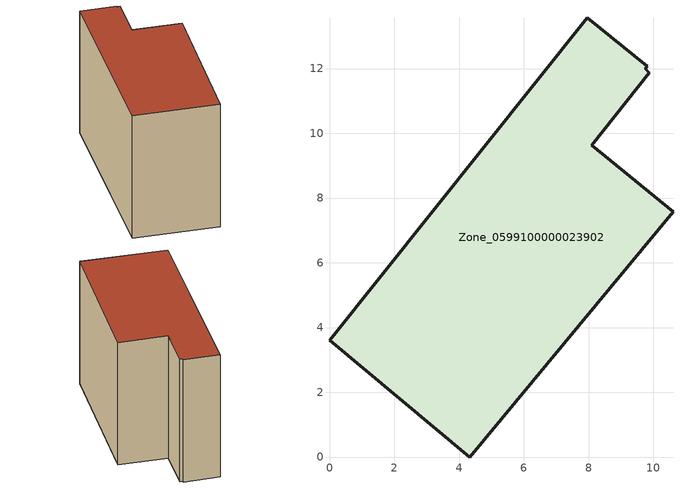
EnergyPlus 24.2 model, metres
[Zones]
Zone_0599100000023902
 floor ground (C_G): 8.1,9.63 10.61,7.58 4.34,0 0,3.6 7.97,13.56 9.81,12.06 9.75,11.99 9.88,11.87 z0
 wall outside (C_F): 0,3.6 4.34,0 10.61,7.58 8.1,9.63 9.88,11.87 9.75,11.99 9.81,12.06 7.97,13.56 0,3.6 z0:8.99
 roof outside (C_R): 9.88,11.87 9.75,11.99 9.81,12.06 7.97,13.56 0,3.6 4.34,0 10.61,7.58 8.1,9.63 z8.99
[BUILDING]
Pand.0599100000023902: North Axis=0; Terrain=City; Loads Convergence Tolerance Value=0.04; Temperature Convergence Tolerance Value=0.4; Solar Distribution=FullExterior; Maximum Number of Warmup Days=25; Minimum Number of Warmup Days=1
[Site:Location]
Rotterdam.The.Hague.AP_ZH_NLD Design_Conditions: Latitude=51.96; Longitude=4.45; Time Zone=1; Elevation=-4.5
[SITE:GROUNDTEMPERATURE:BUILDINGSURFACE]
18, 18, 18, 18, 18, 18, 18, 18, 18, 18, 18, 18
[MATERIAL] Thermal Absorptance=0.9; Solar Absorptance=0.7; Visible Absorptance=0.7
Name | Roughness | Thickness | Conductivity | Density | Specific Heat
G.TC.1946 | MediumSmooth | 0.15 | 1 | 540 | 1210
F.TC.1946 | Rough | 0.3 | 0.857143 | 1920 | 840
R.TC.1946 | MediumRough | 0.2 | 0.909091 | 1500 | 1000
[CONSTRUCTION]
C_G: G.TC.1946
C_F: F.TC.1946
C_R: R.TC.1946
[ZONE]
Zone_0599100000023902: Type=1; Multiplier=1; Ceiling Height=Autocalculate; Volume=Autocalculate; Floor Area=autocalculate; Part of Total Floor Area=Yes
[ZONEINFILTRATION:DESIGNFLOWRATE]
Infil_Zone_0599100000023902: Zone or ZoneList or Space or SpaceList=Zone_0599100000023902; Schedule=AlwaysOn; Design Flow Rate Calculation Method=Flow/Area; Flow Rate per Floor Area=0.003; Constant Term Coefficient=1; Temperature Term Coefficient=0; Velocity Term Coefficient=0; Velocity Squared Term Coefficient=0
[HVACTEMPLATE:ZONE:IDEALLOADSAIRSYSTEM]
Zone_0599100000023902: Maximum Heating Supply Air Temperature=50; Minimum Cooling Supply Air Temperature=13; Maximum Heating Supply Air Humidity Ratio=0.0156; Minimum Cooling Supply Air Humidity Ratio=0.0077; Heating Limit=NoLimit; Cooling Limit=NoLimit; Dehumidification Control Type=ConstantSensibleHeatRatio; Cooling Sensible Heat Ratio=0.7; Dehumidification Setpoint=60; Humidification Control Type=None; Humidification Setpoint=30; Outdoor Air Method=None; Outdoor Air Flow Rate per Person=0.00944; Outdoor Air Flow Rate per Zone Floor Area=0; Outdoor Air Flow Rate per Zone=0; Demand Controlled Ventilation Type=None; Outdoor Air Economizer Type=NoEconomizer; Heat Recovery Type=None; Sensible Heat Recovery Effectiveness=0.7; Latent Heat Recovery Effectiveness=0.65
[ZONECONTROL:THERMOSTAT]
ThermostatControl_Zone_0599100000023902: Zone or ZoneList=Zone_0599100000023902; Control Type Schedule=DualSetpointControlType; Control 1=Thermostat_Zone_0599100000023902; Temperature Difference Between Cutout And Setpoint=0
[THERMOSTATSETPOINT:DUALSETPOINT]
Thermostat_Zone_0599100000023902: Heating Setpoint Temperature Schedule=HeatingSetpoint_Zone_0599100000023902; Cooling Setpoint Temperature Schedule=CoolingSetpoint_Zone_0599100000023902
[SCHEDULE:COMPACT]
HeatingSetpoint_Zone_0599100000023902: Through: 12/31, For: AllDays, Until: 24:00, 21
CoolingSetpoint_Zone_0599100000023902: Through: 12/31, For: AllDays, Until: 24:00, 24
DualSetpointControlType: Through: 12/31, For: AllDays, Until: 24:00, 4
AlwaysOn: Through: 12/31, For: AllDays, Until: 24:00, 1
